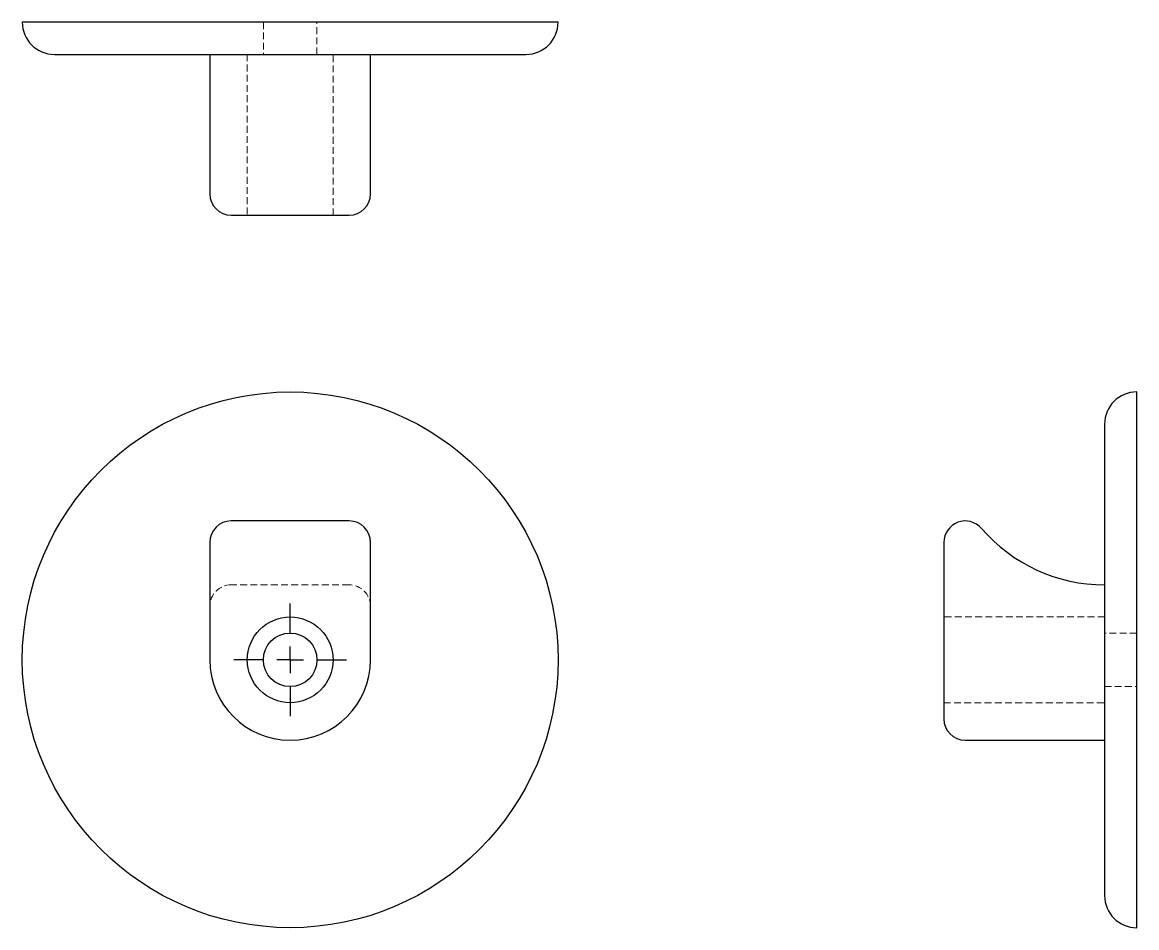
# Model space of a CAD drawing. Header units: millimetres. Extents: x 33 to 241, y 7 to 176.
import ezdxf

# ---------------------------------------------------------------- set-up
doc = ezdxf.new("R2010")
doc.units = ezdxf.units.MM
doc.linetypes.add('HIDDEN', pattern=[1.905, 1.27, -0.635])
doc.layers.add('10', color=7, linetype='Continuous')

# ---------------------------------------------------------------- blocks, each defined once
blk = doc.blocks.new('SW_CENTERMARKSYMBOL_0')
at = {"layer": '10', "color": 0}
for p, q in [((0, 5), (0, 10.5)), ((0, 0), (0, 2.5)), ((-5, 0), (-10.5, 0)), ((0, 0), (-2.5, 0)), ((0, 0), (0, -2.5)), ((0, 0), (2.5, 0)), ((5, 0), (10.5, 0)), ((0, -5), (0, -10.5))]:
    blk.add_line(p, q, dxfattribs=at)

msp = doc.modelspace()

# ---------------------------------------------------------------- linework, layer by layer
at = {"color": 7, "linetype": 'Continuous', "lineweight": 25}
for p, q in [((133, 176), (33, 176)), ((39, 170), (127, 170)), ((68, 170), (68, 144)), ((98, 144), (98, 170)), ((72, 140), (94, 140)), ((241, 57), (241, 107)), ((235, 101), (235, 13)), ((94, 82.92), (72, 82.92)), ((68, 78.92), (68, 57)), ((98, 57), (98, 78.92)), ((205, 78.92), (205, 57)), ((205, 57), (205, 46)), ((241, 7), (241, 57)), ((209, 42), (235, 42))]:
    msp.add_line(p, q, dxfattribs=at)
at = {"color": 7, "linetype": 'HIDDEN', "lineweight": 18}
for p, q in [((78, 176), (78, 170)), ((88, 170), (88, 176)), ((75, 170), (75, 140)), ((91, 140), (91, 170)), ((94, 71), (72, 71)), ((235, 65), (205, 65)), ((241, 62), (235, 62)), ((235, 52), (241, 52)), ((205, 49), (235, 49))]:
    msp.add_line(p, q, dxfattribs=at)
at = {"color": 7, "linetype": 'Continuous', "lineweight": 25}
for radius in [50, 8, 5]:
    msp.add_circle((83, 57), radius, dxfattribs=at)
for centre, radius, start, end in [((39, 176), 6, 180, 270), ((127, 176), 6, 270, 0), ((72, 144), 4, 180, 270), ((94, 144), 4, 270, 0), ((241, 101), 6, 90, 180), ((72, 78.92), 4, 90, 180), ((94, 78.92), 4, 0, 90), ((209, 78.92), 4, 40.7252, 180), ((235, 101.31), 30.31, 220.7252, 270), ((83, 57), 15, 180, 0), ((209, 46), 4, 180, 270), ((241, 13), 6, 180, 270)]:
    msp.add_arc(centre, radius, start, end, dxfattribs=at)
at = {"color": 7, "linetype": 'HIDDEN', "lineweight": 18}
for centre, start, end in [((72, 67), 90, 180), ((94, 67), 0, 90)]:
    msp.add_arc(centre, 4, start, end, dxfattribs=at)

# ---------------------------------------------------------------- block references
at = {"layer": '10'}
msp.add_blockref('SW_CENTERMARKSYMBOL_0', (83, 57), dxfattribs=at)

doc.saveas('drawing.dxf')
